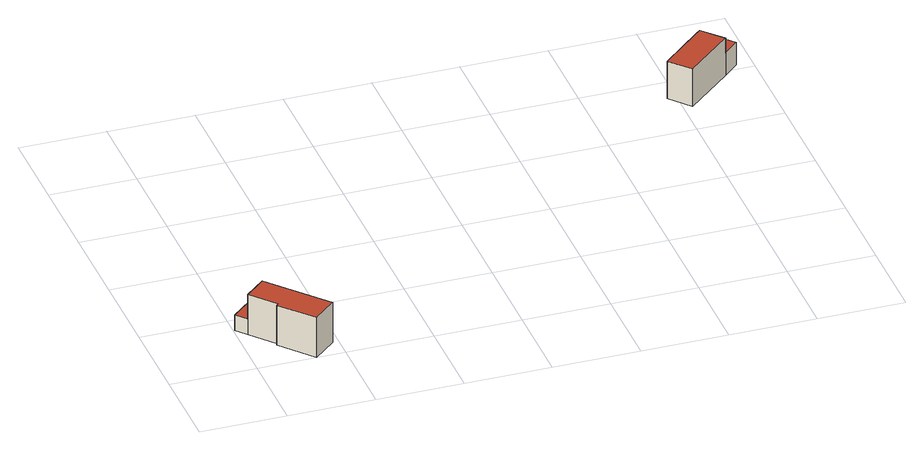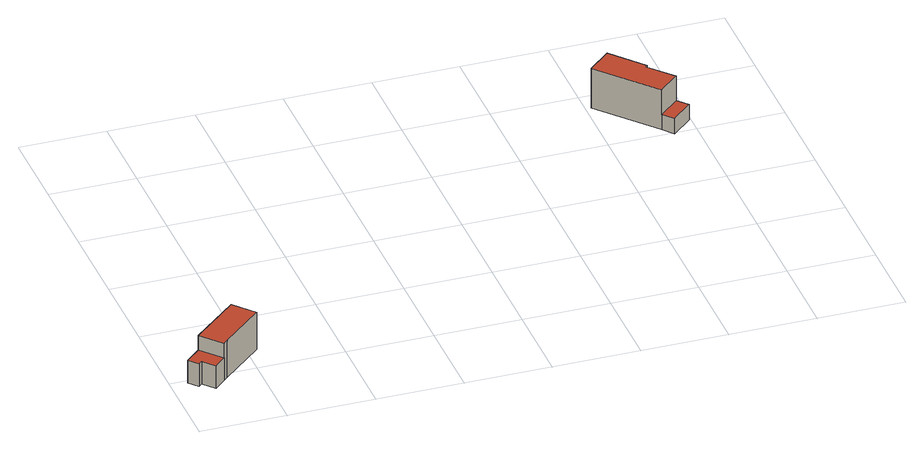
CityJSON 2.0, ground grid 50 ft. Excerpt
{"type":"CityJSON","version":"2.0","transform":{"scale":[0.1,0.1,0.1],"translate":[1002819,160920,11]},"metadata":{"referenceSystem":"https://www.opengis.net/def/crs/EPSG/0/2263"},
"CityObjects":{
"building1":{"type":"Building","attributes":{"name":"Bldg_2210013894","BIN":"3240786"},"geometry":[{"type":"MultiSurface","lod":"2","boundaries":[[[0,1,2,3,4,5]],[[6,7,8,9]],[[10,11,12,13,14,15,16,17]],[[8,1,0,9]],[[0,5,17,16]],[[6,9,16,15]],[[7,6,15,14]],[[8,7,14,13]],[[2,1,13,12]],[[3,2,12,11]],[[4,3,11,10]],[[5,4,10,17]]],"semantics":{"surfaces":[{"type":"RoofSurface","BIN":"3240786"},{"type":"GroundSurface"},{"type":"WallSurface"}],"values":[0,0,1,2,2,2,2,2,2,2,2,2]}}]},
"building2":{"type":"Building","attributes":{"name":"Bldg_2210004617","BIN":"3240856"},"geometry":[{"type":"MultiSurface","lod":"2","boundaries":[[[18,19,20,21,22]],[[23,24,25,26,27,28]],[[29,30,31,32,33,34,35,36,37]],[[24,18,22,25]],[[20,19,37,36]],[[21,20,36,35]],[[22,21,35,34]],[[26,25,34,33]],[[27,26,33,32]],[[28,27,32,31]],[[23,28,31,30]],[[24,23,30,29]],[[19,18,29,37]]],"semantics":{"surfaces":[{"type":"RoofSurface","BIN":"3240856"},{"type":"GroundSurface"},{"type":"WallSurface"}],"values":[0,0,1,2,2,2,2,2,2,2,2,2,2]}}]}
},
"vertices":[
[179,442,259],[61,338,259],[185,197,259],[174,187,259],[337,1,259],[467,116,259],[126,503,104],[8,398,104],[61,338,104],[179,442,104],[337,1,6],[174,187,6],[185,197,6],[61,338,6],[8,398,6],[126,503,6],[179,442,6],[467,116,6],
[3210,2068,250],[3186,2047,250],[2945,1832,250],[3051,1713,250],[3316,1949,250],[3277,2128,157],[3210,2068,157],[3316,1949,157],[3405,2028,157],[3358,2081,157],[3336,2061,157],[3210,2068,14],[3277,2128,14],[3336,2061,14],[3358,2081,14],[3405,2028,14],[3316,1949,14],[3051,1713,14],[2945,1832,14],[3186,2047,14]
]}
